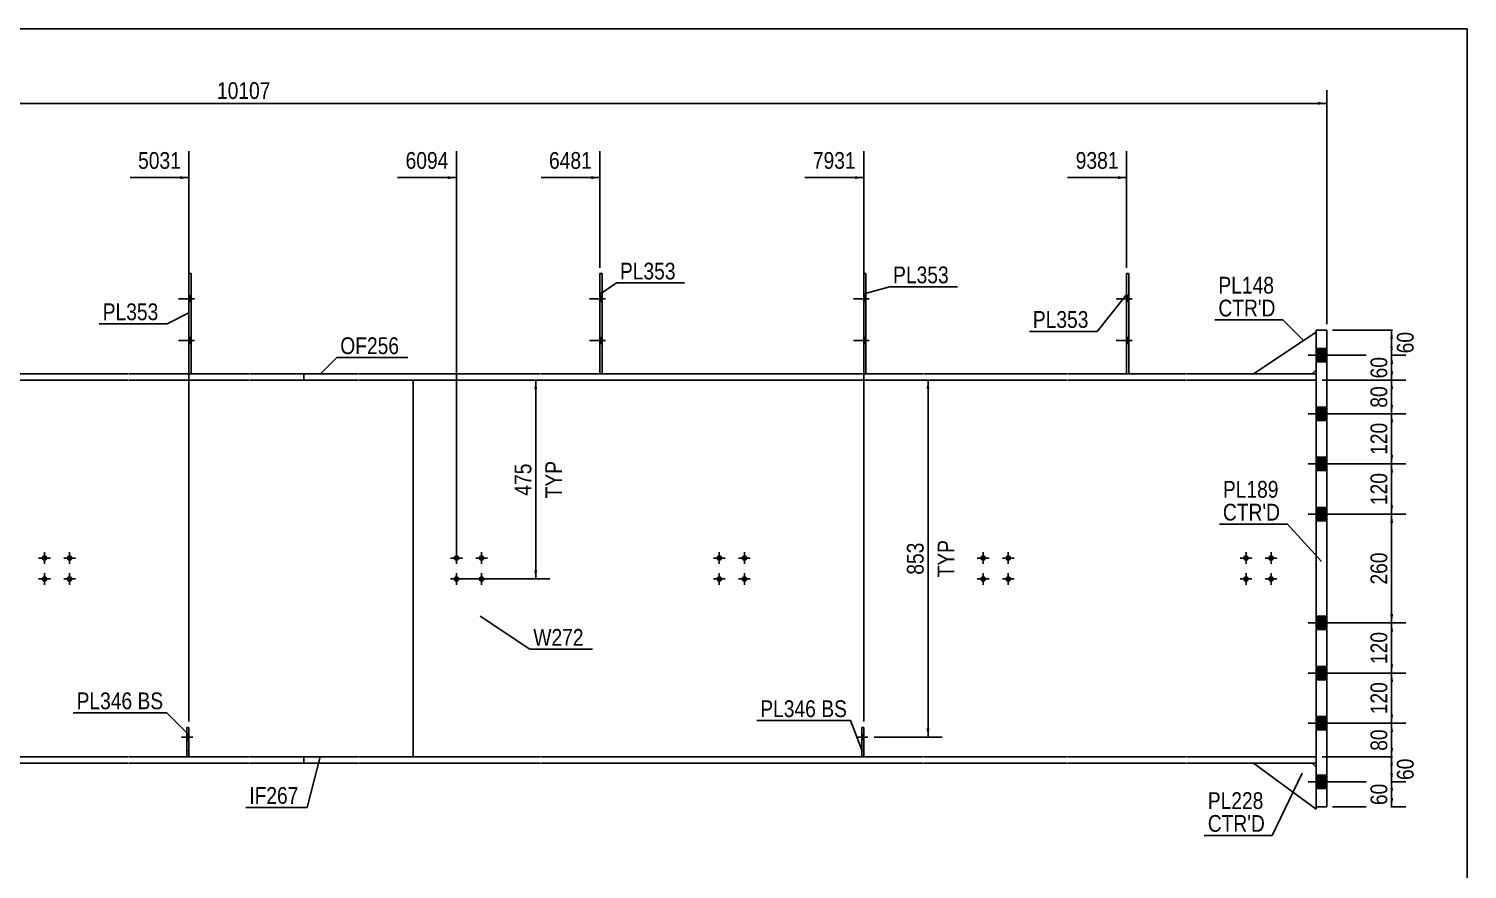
# Model space of a CAD drawing. Header units: millimetres. Extents: x -234 to 178, y -170 to 117.
# Drawn here: x -67.2 to 178.4, y -26.3 to 117.2 of the extents above; entities that cross this region are included whole.
import ezdxf

# ---------------------------------------------------------------- set-up
doc = ezdxf.new("R2010")
doc.units = ezdxf.units.MM
doc.linetypes.add('DXK_LINE_DOT1', pattern=[1.8814, 0.9407, -0.9407])
doc.linetypes.add('DXK_LINE_DOT2', pattern=[3.9198, 1.9599, -1.9599])
doc.styles.add('Arial Narrow', font='ARIALN.TTF', dxfattribs={"height": 0.2})

# ---------------------------------------------------------------- blocks, each defined once
blk = doc.blocks.new('Unknown-623355742-1210')
at = {"color": 5, "linetype": 'Continuous'}
for p, q in [((178.44, 117.15), (-231.56, 117.15)), ((178.44, -169.85), (178.44, 117.15))]:
    blk.add_line(p, q, dxfattribs=at)
blk = doc.blocks.new('Part-623355742-1618 - 1533')
at = {"color": 2, "linetype": 'Continuous'}
for p, q in [((75.05, -7.14), (75.05, -2.14)), ((75.05, -2.14), (75.41, -2.14)), ((75.41, -2.14), (75.41, -7.14))]:
    blk.add_line(p, q, dxfattribs=at)
at = {"color": 7, "linetype": 'DXK_LINE_DOT1'}
for p, q in [((75.05, -6.07), (75.41, -6.07)), ((75.41, -7.14), (75.05, -7.14))]:
    blk.add_line(p, q, dxfattribs=at)
blk = doc.blocks.new('Bolt-623355742-1658 - 1533')
at = {"linetype": 'Continuous'}
for points in [[(5.37, 26.79, -1), (6.37, 26.79, -1)], [(9.65, 26.79, -1), (10.65, 26.79, -1)], [(5.37, 23.21, -1), (6.37, 23.21, -1)], [(9.65, 23.21, -1), (10.65, 23.21, -1)]]:
    blk.add_hatch(color=3, dxfattribs=at).paths.add_polyline_path(points)
at = {"color": 3, "linetype": 'Continuous'}
for p, q in [((5.87, 25.79), (5.87, 27.79)), ((10.15, 25.79), (10.15, 27.79)), ((6.87, 26.79), (4.87, 26.79)), ((11.15, 26.79), (9.15, 26.79)), ((6.87, 23.21), (4.87, 23.21)), ((5.87, 22.21), (5.87, 24.21)), ((11.15, 23.21), (9.15, 23.21)), ((10.15, 22.21), (10.15, 24.21))]:
    blk.add_line(p, q, dxfattribs=at)
blk = doc.blocks.new('Part-623355742-1947 - 1533')
at = {"color": 2, "linetype": 'Continuous'}
for p, q in [((-20.21, 58.21), (-20.21, 57.14)), ((-10.92, 58.21), (-20.21, 58.21)), ((-20.21, 57.14), (-10.92, 57.14)), ((20.22, 58.21), (-10.82, 58.21)), ((-10.82, 57.14), (20.22, 57.14)), ((40.57, 58.21), (20.32, 58.21)), ((20.32, 57.14), (40.57, 57.14)), ((65.1, 58.21), (40.67, 58.21)), ((40.67, 57.14), (65.1, 57.14)), ((85.63, 58.21), (65.2, 58.21)), ((65.2, 57.14), (85.63, 57.14)), ((110.15, 58.21), (85.73, 58.21)), ((85.73, 57.14), (110.15, 57.14)), ((130.5, 58.21), (110.25, 58.21)), ((110.25, 57.14), (130.5, 57.14)), ((152.66, 58.21), (130.6, 58.21)), ((130.6, 57.14), (152.66, 57.14)), ((152.66, 57.14), (152.66, 58.21))]:
    blk.add_line(p, q, dxfattribs=at)
blk = doc.blocks.new('Bolt-623355742-1565 - 1533')
at = {"linetype": 'Continuous'}
for points in [[(30.72, 70.57), (30.72, 71.57), (30.36, 71.57), (30.36, 70.57)], [(30.72, 70.57), (30.72, 71.57), (30.36, 71.57), (30.36, 70.57)], [(30.72, 63.43), (30.72, 64.43), (30.36, 64.43), (30.36, 63.43)], [(30.72, 63.43), (30.72, 64.43), (30.36, 64.43), (30.36, 63.43)]]:
    blk.add_hatch(color=3, dxfattribs=at).paths.add_polyline_path(points)
at = {"color": 3, "linetype": 'Continuous'}
for p, q in [((30.72, 71.57), (30.36, 71.57)), ((30.72, 71.57), (30.36, 71.57)), ((31.29, 71.07), (28.57, 71.07)), ((31.29, 71.07), (28.57, 71.07)), ((30.72, 70.57), (30.36, 70.57)), ((30.72, 70.57), (30.36, 70.57)), ((31.29, 63.93), (28.57, 63.93)), ((31.29, 63.93), (28.57, 63.93)), ((30.72, 64.43), (30.36, 64.43)), ((30.72, 64.43), (30.36, 64.43)), ((30.72, 63.43), (30.36, 63.43)), ((30.72, 63.43), (30.36, 63.43))]:
    blk.add_line(p, q, dxfattribs=at)
blk = doc.blocks.new('Bolt-623355742-1566 - 1533')
at = {"linetype": 'Continuous'}
for points in [[(120.64, 70.57), (120.64, 71.57), (120.29, 71.57), (120.29, 70.57)], [(120.64, 70.57), (120.64, 71.57), (120.29, 71.57), (120.29, 70.57)], [(120.64, 63.43), (120.64, 64.43), (120.29, 64.43), (120.29, 63.43)], [(120.64, 63.43), (120.64, 64.43), (120.29, 64.43), (120.29, 63.43)]]:
    blk.add_hatch(color=3, dxfattribs=at).paths.add_polyline_path(points)
at = {"color": 3, "linetype": 'Continuous'}
for p, q in [((120.64, 71.57), (120.29, 71.57)), ((120.64, 71.57), (120.29, 71.57)), ((121.21, 71.07), (118.5, 71.07)), ((121.21, 71.07), (118.5, 71.07)), ((120.64, 70.57), (120.29, 70.57)), ((120.64, 70.57), (120.29, 70.57)), ((121.21, 63.93), (118.5, 63.93)), ((121.21, 63.93), (118.5, 63.93)), ((120.64, 64.43), (120.29, 64.43)), ((120.64, 64.43), (120.29, 64.43)), ((120.64, 63.43), (120.29, 63.43)), ((120.64, 63.43), (120.29, 63.43))]:
    blk.add_line(p, q, dxfattribs=at)
blk = doc.blocks.new('Bolt-623355742-1808 - 1533')
at = {"color": 3, "linetype": 'DXK_LINE_DOT2'}
for p, q in [((-39.13, -3.79), (-41.48, -3.79)), ((-39.81, -3.29), (-40.16, -3.29)), ((-39.81, -4.29), (-40.16, -4.29))]:
    blk.add_line(p, q, dxfattribs=at)
blk = doc.blocks.new('Bolt-623355742-1567 - 1533')
at = {"linetype": 'Continuous'}
blk.add_hatch(color=3, dxfattribs=at).paths.add_polyline_path([(75.41, -4.29), (75.41, -3.29), (75.05, -3.29), (75.05, -4.29)])
at = {"color": 3, "linetype": 'Continuous'}
for p, q in [((75.41, -3.29), (75.05, -3.29)), ((75.98, -3.79), (75.05, -3.79)), ((75.41, -4.29), (75.05, -4.29))]:
    blk.add_line(p, q, dxfattribs=at)
blk = doc.blocks.new('Bolt-623355742-1568 - 1533')
at = {"color": 3, "linetype": 'DXK_LINE_DOT2'}
for p, q in [((76.09, -3.79), (73.73, -3.79)), ((75.41, -3.29), (75.05, -3.29)), ((75.41, -4.29), (75.05, -4.29))]:
    blk.add_line(p, q, dxfattribs=at)
blk = doc.blocks.new('Bolt-623355742-1569 - 1533')
at = {"linetype": 'Continuous'}
for points in [[(75.77, 70.57), (75.77, 71.57), (75.41, 71.57), (75.41, 70.57)], [(75.77, 70.57), (75.77, 71.57), (75.41, 71.57), (75.41, 70.57)], [(75.77, 63.43), (75.77, 64.43), (75.41, 64.43), (75.41, 63.43)], [(75.77, 63.43), (75.77, 64.43), (75.41, 64.43), (75.41, 63.43)]]:
    blk.add_hatch(color=3, dxfattribs=at).paths.add_polyline_path(points)
at = {"color": 3, "linetype": 'Continuous'}
for p, q in [((75.77, 71.57), (75.41, 71.57)), ((75.77, 71.57), (75.41, 71.57)), ((76.34, 71.07), (73.63, 71.07)), ((76.34, 71.07), (73.63, 71.07)), ((75.77, 70.57), (75.41, 70.57)), ((75.77, 70.57), (75.41, 70.57)), ((76.34, 63.93), (73.63, 63.93)), ((76.34, 63.93), (73.63, 63.93)), ((75.77, 64.43), (75.41, 64.43)), ((75.77, 64.43), (75.41, 64.43)), ((75.77, 63.43), (75.41, 63.43)), ((75.77, 63.43), (75.41, 63.43))]:
    blk.add_line(p, q, dxfattribs=at)
blk = doc.blocks.new('Part-623355742-1779 - 1533')
at = {"color": 2, "linetype": 'Continuous'}
for p, q in [((152.66, 65.71), (154.45, 65.71)), ((152.66, -15.71), (152.66, 65.71)), ((154.45, 65.71), (154.45, -15.71)), ((154.45, -15.71), (152.66, -15.71))]:
    blk.add_line(p, q, dxfattribs=at)
blk = doc.blocks.new('Part-623355742-1591 - 1533')
at = {"color": 2, "linetype": 'Continuous'}
for p, q in [((30.72, 75.36), (30.36, 75.36)), ((30.36, 75.36), (30.36, 58.21)), ((30.72, 58.21), (30.72, 75.36))]:
    blk.add_line(p, q, dxfattribs=at)
at = {"color": 7, "linetype": 'DXK_LINE_DOT1'}
blk.add_line((30.36, 58.21), (30.72, 58.21), dxfattribs=at)
blk = doc.blocks.new('Part-623355742-1596 - 1533')
at = {"color": 2, "linetype": 'Continuous'}
for p, q in [((120.64, 75.36), (120.29, 75.36)), ((120.29, 75.36), (120.29, 58.21)), ((120.64, 58.21), (120.64, 75.36))]:
    blk.add_line(p, q, dxfattribs=at)
at = {"color": 7, "linetype": 'DXK_LINE_DOT1'}
blk.add_line((120.29, 58.21), (120.64, 58.21), dxfattribs=at)
blk = doc.blocks.new('Part-623355742-1640 - 1533')
at = {"color": 7, "linetype": 'DXK_LINE_DOT1'}
for p, q in [((75.05, -7.14), (75.05, -2.14)), ((75.05, -2.14), (75.41, -2.14)), ((75.41, -7.14), (75.41, -2.14))]:
    blk.add_line(p, q, dxfattribs=at)
blk = doc.blocks.new('Part-623355742-1645 - 1533')
at = {"color": 2, "linetype": 'Continuous'}
for p, q in [((75.77, 75.36), (75.41, 75.36)), ((75.41, 75.36), (75.41, 58.21)), ((75.77, 58.21), (75.77, 75.36))]:
    blk.add_line(p, q, dxfattribs=at)
at = {"color": 7, "linetype": 'DXK_LINE_DOT1'}
blk.add_line((75.41, 58.21), (75.77, 58.21), dxfattribs=at)
blk = doc.blocks.new('Part-623355742-1670 - 1533')
at = {"color": 7, "linetype": 'DXK_LINE_DOT1'}
for p, q in [((-40.16, -7.14), (-40.16, -2.14)), ((-40.16, -2.14), (-39.81, -2.14)), ((-39.81, -7.14), (-39.81, -2.14)), ((-40.16, -6.07), (-39.81, -6.07)), ((-39.81, -7.14), (-40.16, -7.14))]:
    blk.add_line(p, q, dxfattribs=at)
blk = doc.blocks.new('Part-623355742-1675 - 1533')
at = {"color": 2, "linetype": 'Continuous'}
for p, q in [((-40.16, -7.14), (-40.16, -2.14)), ((-40.16, -2.14), (-39.81, -2.14)), ((-39.81, -2.14), (-39.81, -7.14))]:
    blk.add_line(p, q, dxfattribs=at)
blk = doc.blocks.new('Part-623355742-1728 - 1533')
at = {"color": 2, "linetype": 'Continuous'}
for p, q in [((152.66, -16.07), (141.95, -8.21)), ((151.95, -8.21), (152.66, -8.93)), ((152.66, -16.07), (152.66, -15.71))]:
    blk.add_line(p, q, dxfattribs=at)
at = {"color": 7, "linetype": 'DXK_LINE_DOT1'}
for p, q in [((141.95, -8.21), (151.95, -8.21)), ((152.66, -8.93), (152.66, -15.71))]:
    blk.add_line(p, q, dxfattribs=at)
blk = doc.blocks.new('Part-623355742-1750 - 1533')
at = {"color": 2, "linetype": 'Continuous'}
blk.add_line((-1.53, 57.14), (-1.53, -7.14), dxfattribs=at)
at = {"color": 7, "linetype": 'DXK_LINE_DOT1'}
for p, q in [((-1.53, 57.14), (20.22, 57.14)), ((20.32, 57.14), (40.57, 57.14)), ((40.67, 57.14), (65.1, 57.14)), ((65.2, 57.14), (85.63, 57.14)), ((85.73, 57.14), (110.15, 57.14)), ((110.25, 57.14), (130.5, 57.14)), ((130.6, 57.14), (152.66, 57.14)), ((152.66, 57.14), (152.66, -7.14)), ((-1.53, -7.14), (20.22, -7.14)), ((20.32, -7.14), (40.57, -7.14)), ((40.67, -7.14), (65.1, -7.14)), ((65.2, -7.14), (75.05, -7.14)), ((75.41, -7.14), (85.63, -7.14)), ((85.73, -7.14), (110.15, -7.14)), ((110.25, -7.14), (130.5, -7.14)), ((130.6, -7.14), (152.66, -7.14))]:
    blk.add_line(p, q, dxfattribs=at)
blk = doc.blocks.new('Part-623355742-1806 - 1533')
at = {"color": 2, "linetype": 'Continuous'}
for p, q in [((-20.21, -8.21), (-20.21, -7.14)), ((-20.21, -7.14), (-10.92, -7.14)), ((-10.82, -7.14), (20.22, -7.14)), ((20.32, -7.14), (40.57, -7.14)), ((40.67, -7.14), (65.1, -7.14)), ((65.2, -7.14), (85.63, -7.14)), ((85.73, -7.14), (110.15, -7.14)), ((110.25, -7.14), (130.5, -7.14)), ((130.6, -7.14), (152.66, -7.14)), ((152.66, -8.21), (152.66, -7.14)), ((-20.21, -8.21), (-10.92, -8.21)), ((-10.82, -8.21), (20.22, -8.21)), ((20.32, -8.21), (40.57, -8.21)), ((40.67, -8.21), (65.1, -8.21)), ((65.2, -8.21), (85.63, -8.21)), ((85.73, -8.21), (110.15, -8.21)), ((110.25, -8.21), (130.5, -8.21)), ((130.6, -8.21), (152.66, -8.21))]:
    blk.add_line(p, q, dxfattribs=at)
blk = doc.blocks.new('Bolt-623355742-1809 - 1533')
at = {"linetype": 'Continuous'}
blk.add_hatch(color=3, dxfattribs=at).paths.add_polyline_path([(-39.81, -4.29), (-39.81, -3.29), (-40.16, -3.29), (-40.16, -4.29)])
at = {"color": 3, "linetype": 'Continuous'}
for p, q in [((-39.81, -3.29), (-40.16, -3.29)), ((-39.23, -3.79), (-40.16, -3.79)), ((-39.81, -4.29), (-40.16, -4.29))]:
    blk.add_line(p, q, dxfattribs=at)
blk = doc.blocks.new('Bolt-623355742-1810 - 1533')
at = {"linetype": 'Continuous'}
for points in [[(-64.97, 26.79, -1), (-63.97, 26.79, -1)], [(-60.69, 26.79, -1), (-59.69, 26.79, -1)], [(-64.97, 23.21, -1), (-63.97, 23.21, -1)], [(-60.69, 23.21, -1), (-59.69, 23.21, -1)]]:
    blk.add_hatch(color=3, dxfattribs=at).paths.add_polyline_path(points)
at = {"color": 3, "linetype": 'Continuous'}
for p, q in [((-64.47, 25.79), (-64.47, 27.79)), ((-60.19, 25.79), (-60.19, 27.79)), ((-63.47, 26.79), (-65.47, 26.79)), ((-59.19, 26.79), (-61.19, 26.79)), ((-63.47, 23.21), (-65.47, 23.21)), ((-64.47, 22.21), (-64.47, 24.21)), ((-59.19, 23.21), (-61.19, 23.21)), ((-60.19, 22.21), (-60.19, 24.21))]:
    blk.add_line(p, q, dxfattribs=at)
blk = doc.blocks.new('Bolt-623355742-1811 - 1533')
at = {"linetype": 'Continuous'}
for points in [[(-39.45, 70.57), (-39.45, 71.57), (-39.81, 71.57), (-39.81, 70.57)], [(-39.45, 70.57), (-39.45, 71.57), (-39.81, 71.57), (-39.81, 70.57)], [(-39.45, 63.43), (-39.45, 64.43), (-39.81, 64.43), (-39.81, 63.43)], [(-39.45, 63.43), (-39.45, 64.43), (-39.81, 64.43), (-39.81, 63.43)]]:
    blk.add_hatch(color=3, dxfattribs=at).paths.add_polyline_path(points)
at = {"color": 3, "linetype": 'Continuous'}
for p, q in [((-39.45, 71.57), (-39.81, 71.57)), ((-39.45, 71.57), (-39.81, 71.57)), ((-38.88, 71.07), (-41.59, 71.07)), ((-38.88, 71.07), (-41.59, 71.07)), ((-39.45, 70.57), (-39.81, 70.57)), ((-39.45, 70.57), (-39.81, 70.57)), ((-38.88, 63.93), (-41.59, 63.93)), ((-38.88, 63.93), (-41.59, 63.93)), ((-39.45, 64.43), (-39.81, 64.43)), ((-39.45, 64.43), (-39.81, 64.43)), ((-39.45, 63.43), (-39.81, 63.43)), ((-39.45, 63.43), (-39.81, 63.43))]:
    blk.add_line(p, q, dxfattribs=at)
blk = doc.blocks.new('Part-623355742-1816 - 1533')
at = {"color": 2, "linetype": 'Continuous'}
for p, q in [((-39.45, 75.36), (-39.81, 75.36)), ((-39.81, 75.36), (-39.81, 58.21)), ((-39.45, 58.21), (-39.45, 75.36))]:
    blk.add_line(p, q, dxfattribs=at)
at = {"color": 7, "linetype": 'DXK_LINE_DOT1'}
blk.add_line((-39.81, 58.21), (-39.45, 58.21), dxfattribs=at)
blk = doc.blocks.new('Bolt-623355742-1823 - 1533')
at = {"linetype": 'Continuous'}
for points in [[(152.66, 62.57), (152.66, 60.29), (154.45, 60.29), (154.45, 62.57)], [(152.66, 62.57), (152.66, 60.29), (154.45, 60.29), (154.45, 62.57)], [(152.66, 52.57), (152.66, 50.29), (154.45, 50.29), (154.45, 52.57)], [(152.66, 52.57), (152.66, 50.29), (154.45, 50.29), (154.45, 52.57)], [(152.66, 44), (152.66, 41.71), (154.45, 41.71), (154.45, 44)], [(152.66, 44), (152.66, 41.71), (154.45, 41.71), (154.45, 44)], [(152.66, 35.43), (152.66, 33.14), (154.45, 33.14), (154.45, 35.43)], [(152.66, 35.43), (152.66, 33.14), (154.45, 33.14), (154.45, 35.43)], [(152.66, 16.86), (152.66, 14.57), (154.45, 14.57), (154.45, 16.86)], [(152.66, 16.86), (152.66, 14.57), (154.45, 14.57), (154.45, 16.86)], [(152.66, 8.29), (152.66, 6), (154.45, 6), (154.45, 8.29)], [(152.66, 8.29), (152.66, 6), (154.45, 6), (154.45, 8.29)], [(152.66, -0.29), (152.66, -2.57), (154.45, -2.57), (154.45, -0.29)], [(152.66, -0.29), (152.66, -2.57), (154.45, -2.57), (154.45, -0.29)], [(152.66, -10.29), (152.66, -12.57), (154.45, -12.57), (154.45, -10.29)], [(152.66, -10.29), (152.66, -12.57), (154.45, -12.57), (154.45, -10.29)]]:
    blk.add_hatch(color=3, dxfattribs=at).paths.add_polyline_path(points)
at = {"color": 3, "linetype": 'Continuous'}
for p, q in [((151.31, 61.43), (159.09, 61.43)), ((151.31, 61.43), (159.09, 61.43)), ((152.66, 62.57), (154.45, 62.57)), ((152.66, 62.57), (154.45, 62.57)), ((152.66, 60.29), (154.45, 60.29)), ((152.66, 60.29), (154.45, 60.29)), ((152.66, 52.57), (154.45, 52.57)), ((152.66, 52.57), (154.45, 52.57)), ((151.31, 51.43), (159.09, 51.43)), ((151.31, 51.43), (159.09, 51.43)), ((152.66, 50.29), (154.45, 50.29)), ((152.66, 50.29), (154.45, 50.29)), ((151.31, 42.86), (159.09, 42.86)), ((151.31, 42.86), (159.09, 42.86)), ((152.66, 44), (154.45, 44)), ((152.66, 44), (154.45, 44)), ((152.66, 41.71), (154.45, 41.71)), ((152.66, 41.71), (154.45, 41.71)), ((152.66, 35.43), (154.45, 35.43)), ((152.66, 35.43), (154.45, 35.43)), ((151.31, 34.29), (159.09, 34.29)), ((151.31, 34.29), (159.09, 34.29)), ((152.66, 33.14), (154.45, 33.14)), ((152.66, 33.14), (154.45, 33.14)), ((151.31, 15.71), (159.09, 15.71)), ((151.31, 15.71), (159.09, 15.71)), ((152.66, 16.86), (154.45, 16.86)), ((152.66, 16.86), (154.45, 16.86)), ((152.66, 14.57), (154.45, 14.57)), ((152.66, 14.57), (154.45, 14.57)), ((152.66, 8.29), (154.45, 8.29)), ((152.66, 8.29), (154.45, 8.29)), ((151.31, 7.14), (159.09, 7.14)), ((151.31, 7.14), (159.09, 7.14)), ((152.66, 6), (154.45, 6)), ((152.66, 6), (154.45, 6)), ((151.31, -1.43), (159.09, -1.43)), ((151.31, -1.43), (159.09, -1.43)), ((152.66, -0.29), (154.45, -0.29)), ((152.66, -0.29), (154.45, -0.29)), ((152.66, -2.57), (154.45, -2.57)), ((152.66, -2.57), (154.45, -2.57)), ((151.31, -11.43), (159.09, -11.43)), ((151.31, -11.43), (159.09, -11.43)), ((152.66, -10.29), (154.45, -10.29)), ((152.66, -10.29), (154.45, -10.29)), ((152.66, -12.57), (154.45, -12.57)), ((152.66, -12.57), (154.45, -12.57))]:
    blk.add_line(p, q, dxfattribs=at)
blk = doc.blocks.new('Part-623355742-1828 - 1533')
at = {"color": 7, "linetype": 'DXK_LINE_DOT1'}
for p, q in [((-213.93, 57.14), (-213.93, -7.14)), ((-213.93, 57.14), (-178.6, 57.14)), ((-178.5, 57.14), (-158.25, 57.14)), ((-158.15, 57.14), (-119.52, 57.14)), ((-119.42, 57.14), (-94.99, 57.14)), ((-94.89, 57.14), (-74.64, 57.14)), ((-74.54, 57.14), (-50.12, 57.14)), ((-50.02, 57.14), (-29.59, 57.14)), ((-29.49, 57.14), (-10.92, 57.14)), ((-10.82, 57.14), (-1.53, 57.14)), ((-213.93, -7.14), (-178.6, -7.14)), ((-178.5, -7.14), (-158.25, -7.14)), ((-158.15, -7.14), (-130.09, -7.14)), ((-129.73, -7.14), (-119.52, -7.14)), ((-119.42, -7.14), (-94.99, -7.14)), ((-94.89, -7.14), (-74.64, -7.14)), ((-74.54, -7.14), (-50.12, -7.14)), ((-50.02, -7.14), (-40.16, -7.14)), ((-39.81, -7.14), (-29.59, -7.14)), ((-29.49, -7.14), (-10.92, -7.14)), ((-10.82, -7.14), (-1.53, -7.14))]:
    blk.add_line(p, q, dxfattribs=at)
at = {"color": 2, "linetype": 'Continuous'}
blk.add_line((-1.53, 57.14), (-1.53, -7.14), dxfattribs=at)
blk = doc.blocks.new('Part-623355742-1920 - 1533')
at = {"color": 2, "linetype": 'Continuous'}
for p, q in [((152.66, 65.36), (141.95, 58.21)), ((151.95, 58.21), (152.66, 58.93))]:
    blk.add_line(p, q, dxfattribs=at)
at = {"color": 7, "linetype": 'DXK_LINE_DOT1'}
for p, q in [((152.66, 58.93), (152.66, 65.36)), ((141.95, 58.21), (151.95, 58.21))]:
    blk.add_line(p, q, dxfattribs=at)
blk = doc.blocks.new('Part-623355742-1925 - 1533')
at = {"color": 2, "linetype": 'Continuous'}
for p, q in [((-213.93, -8.21), (-213.93, -7.14)), ((-213.93, -7.14), (-178.6, -7.14)), ((-178.5, -7.14), (-158.25, -7.14)), ((-158.15, -7.14), (-119.52, -7.14)), ((-119.42, -7.14), (-94.99, -7.14)), ((-94.89, -7.14), (-74.64, -7.14)), ((-74.54, -7.14), (-50.12, -7.14)), ((-50.02, -7.14), (-29.59, -7.14)), ((-29.49, -7.14), (-20.21, -7.14)), ((-20.21, -8.21), (-20.21, -7.14)), ((-213.93, -8.21), (-178.6, -8.21)), ((-178.5, -8.21), (-158.25, -8.21)), ((-158.15, -8.21), (-119.52, -8.21)), ((-119.42, -8.21), (-94.99, -8.21)), ((-94.89, -8.21), (-74.64, -8.21)), ((-74.54, -8.21), (-50.12, -8.21)), ((-50.02, -8.21), (-29.59, -8.21)), ((-29.49, -8.21), (-20.21, -8.21))]:
    blk.add_line(p, q, dxfattribs=at)
blk = doc.blocks.new('Part-623355742-1969 - 1533')
at = {"color": 2, "linetype": 'Continuous'}
for p, q in [((-213.93, 58.21), (-213.93, 57.14)), ((-178.6, 58.21), (-213.93, 58.21)), ((-178.6, 57.14), (-213.93, 57.14)), ((-158.25, 58.21), (-178.5, 58.21)), ((-158.25, 57.14), (-178.5, 57.14)), ((-119.52, 58.21), (-158.15, 58.21)), ((-119.52, 57.14), (-158.15, 57.14)), ((-94.99, 58.21), (-119.42, 58.21)), ((-94.99, 57.14), (-119.42, 57.14)), ((-74.64, 58.21), (-94.89, 58.21)), ((-74.64, 57.14), (-94.89, 57.14)), ((-50.12, 58.21), (-74.54, 58.21)), ((-50.12, 57.14), (-74.54, 57.14)), ((-29.59, 58.21), (-50.02, 58.21)), ((-29.59, 57.14), (-50.02, 57.14)), ((-20.21, 58.21), (-29.49, 58.21)), ((-20.21, 57.14), (-29.49, 57.14)), ((-20.21, 57.14), (-20.21, 58.21))]:
    blk.add_line(p, q, dxfattribs=at)
blk = doc.blocks.new('Bolt-623355742-1975 - 1533')
at = {"linetype": 'Continuous'}
for points in [[(50.24, 26.79, -1), (51.24, 26.79, -1)], [(54.53, 26.79, -1), (55.53, 26.79, -1)], [(50.24, 23.21, -1), (51.24, 23.21, -1)], [(54.53, 23.21, -1), (55.53, 23.21, -1)]]:
    blk.add_hatch(color=3, dxfattribs=at).paths.add_polyline_path(points)
at = {"color": 3, "linetype": 'Continuous'}
for p, q in [((50.74, 25.79), (50.74, 27.79)), ((55.03, 25.79), (55.03, 27.79)), ((51.74, 26.79), (49.74, 26.79)), ((56.03, 26.79), (54.03, 26.79)), ((51.74, 23.21), (49.74, 23.21)), ((50.74, 22.21), (50.74, 24.21)), ((56.03, 23.21), (54.03, 23.21)), ((55.03, 22.21), (55.03, 24.21))]:
    blk.add_line(p, q, dxfattribs=at)
blk = doc.blocks.new('Bolt-623355742-1976 - 1533')
at = {"linetype": 'Continuous'}
for points in [[(95.29, 26.79, -1), (96.29, 26.79, -1)], [(99.58, 26.79, -1), (100.58, 26.79, -1)], [(95.29, 23.21, -1), (96.29, 23.21, -1)], [(99.58, 23.21, -1), (100.58, 23.21, -1)]]:
    blk.add_hatch(color=3, dxfattribs=at).paths.add_polyline_path(points)
at = {"color": 3, "linetype": 'Continuous'}
for p, q in [((95.79, 25.79), (95.79, 27.79)), ((100.08, 25.79), (100.08, 27.79)), ((96.79, 26.79), (94.79, 26.79)), ((101.08, 26.79), (99.08, 26.79)), ((96.79, 23.21), (94.79, 23.21)), ((95.79, 22.21), (95.79, 24.21)), ((101.08, 23.21), (99.08, 23.21)), ((100.08, 22.21), (100.08, 24.21))]:
    blk.add_line(p, q, dxfattribs=at)
blk = doc.blocks.new('Bolt-623355742-4943 - 1533')
at = {"linetype": 'Continuous'}
for points in [[(140.17, 26.79, -1), (141.17, 26.79, -1)], [(144.45, 26.79, -1), (145.45, 26.79, -1)], [(140.17, 23.21, -1), (141.17, 23.21, -1)], [(144.45, 23.21, -1), (145.45, 23.21, -1)]]:
    blk.add_hatch(color=3, dxfattribs=at).paths.add_polyline_path(points)
at = {"color": 3, "linetype": 'Continuous'}
for p, q in [((140.67, 25.79), (140.67, 27.79)), ((144.95, 25.79), (144.95, 27.79)), ((141.67, 26.79), (139.67, 26.79)), ((145.95, 26.79), (143.95, 26.79)), ((141.67, 23.21), (139.67, 23.21)), ((140.67, 22.21), (140.67, 24.21)), ((145.95, 23.21), (143.95, 23.21)), ((144.95, 22.21), (144.95, 24.21))]:
    blk.add_line(p, q, dxfattribs=at)
blk = doc.blocks.new('StraightDimension-623355742-2234 - 1533')
at = {"linetype": 'Continuous'}
for points in [[(19.15, 55.64), (19.4, 57.14), (19.65, 55.64)], [(19.65, 24.71), (19.4, 23.21), (19.15, 24.71)]]:
    blk.add_hatch(color=7, dxfattribs=at).paths.add_polyline_path(points)
at = {"color": 7, "linetype": 'Continuous'}
for p, q in [((70.5, 57.14), (17.15, 57.14)), ((19.4, 23.21), (19.4, 57.14)), ((6.87, 23.21), (21.8, 23.21))]:
    blk.add_line(p, q, dxfattribs=at)
at = {"color": 0}
blk.add_wipeout([(19.25, 43.52), (15.05, 43.52), (15.05, 36.84), (19.25, 36.84)], dxfattribs=at)
at = {"color": 3, "style": 'Arial Narrow'}
blk.add_text('475', height=2.863, rotation=90.0002, dxfattribs=at).set_placement((18.65, 37.44))
at = {"color": 0, "linetype": 'Continuous'}
blk.add_wipeout([(24.5, 43.97), (20.3, 43.97), (20.3, 36.38), (24.5, 36.38)], dxfattribs=at)
at = {"color": 3, "linetype": 'Continuous', "style": 'Arial Narrow'}
blk.add_text('TYP', height=2.863, rotation=90.0002, dxfattribs=at).set_placement((23.9, 36.98))
blk = doc.blocks.new('StraightDimension-623355742-2245 - 1533')
at = {"linetype": 'Continuous'}
blk.add_hatch(color=7, dxfattribs=at).paths.add_polyline_path([(152.95, 104.67), (154.45, 104.42), (152.95, 104.17)])
at = {"color": 7, "linetype": 'Continuous'}
for p, q in [((154.45, 66.71), (154.45, 106.67)), ((-215.36, 104.42), (154.45, 104.42))]:
    blk.add_line(p, q, dxfattribs=at)
at = {"color": 0}
blk.add_wipeout([(-25.28, 104.57), (-25.28, 108.77), (-35.62, 108.77), (-35.62, 104.57)], dxfattribs=at)
at = {"color": 3, "style": 'Arial Narrow'}
blk.add_text('10107', height=2.863, dxfattribs=at).set_placement((-35.02, 105.17))
blk = doc.blocks.new('StraightDimension-623355742-3793 - 1533')
at = {"linetype": 'Continuous'}
for points in [[(86.13, 55.64), (86.38, 57.14), (86.63, 55.64)], [(86.63, -2.29), (86.38, -3.79), (86.13, -2.29)]]:
    blk.add_hatch(color=7, dxfattribs=at).paths.add_polyline_path(points)
at = {"color": 7, "linetype": 'Continuous'}
for p, q in [((77.14, 57.14), (88.78, 57.14)), ((86.38, -3.79), (86.38, 57.14)), ((77.18, -3.79), (88.78, -3.79))]:
    blk.add_line(p, q, dxfattribs=at)
at = {"color": 0}
blk.add_wipeout([(86.23, 30.02), (82.03, 30.02), (82.03, 23.34), (86.23, 23.34)], dxfattribs=at)
at = {"color": 3, "style": 'Arial Narrow'}
blk.add_text('853', height=2.863, rotation=90.0002, dxfattribs=at).set_placement((85.63, 23.94))
at = {"color": 0, "linetype": 'Continuous'}
blk.add_wipeout([(91.48, 30.47), (87.28, 30.47), (87.28, 22.88), (91.48, 22.88)], dxfattribs=at)
at = {"color": 3, "linetype": 'Continuous', "style": 'Arial Narrow'}
blk.add_text('TYP', height=2.863, rotation=90.0002, dxfattribs=at).set_placement((90.88, 23.48))
blk = doc.blocks.new('StraightDimension-623355742-4528 - 1533')
at = {"linetype": 'Continuous'}
for points in [[(165.29, 64.21), (165.54, 65.71), (165.79, 64.21)], [(165.79, 62.93), (165.54, 61.43), (165.29, 62.93)]]:
    blk.add_hatch(color=7, dxfattribs=at).paths.add_polyline_path(points)
at = {"color": 7, "linetype": 'Continuous'}
for p, q in [((155.45, 65.71), (167.79, 65.71)), ((165.54, 61.43), (165.54, 65.71)), ((153.66, 61.43), (167.79, 61.43))]:
    blk.add_line(p, q, dxfattribs=at)
at = {"color": 0}
blk.add_wipeout([(169.89, 66), (165.69, 66), (165.69, 61.14), (169.89, 61.14)], dxfattribs=at)
at = {"color": 3, "style": 'Arial Narrow'}
blk.add_text('60', height=2.863, rotation=90.0002, dxfattribs=at).set_placement((169.29, 61.74))
blk = doc.blocks.new('StraightDimension-623355742-4529 - 1533')
at = {"linetype": 'Continuous'}
for points in [[(165.29, 59.93), (165.54, 61.43), (165.79, 59.93)], [(165.79, 58.64), (165.54, 57.14), (165.29, 58.64)]]:
    blk.add_hatch(color=7, dxfattribs=at).paths.add_polyline_path(points)
at = {"color": 7, "linetype": 'Continuous'}
for p, q in [((153.66, 61.43), (167.94, 61.43)), ((165.54, 57.14), (165.54, 61.43)), ((153.66, 57.14), (167.94, 57.14))]:
    blk.add_line(p, q, dxfattribs=at)
at = {"color": 0}
blk.add_wipeout([(165.39, 61.71), (161.19, 61.71), (161.19, 56.86), (165.39, 56.86)], dxfattribs=at)
at = {"color": 3, "style": 'Arial Narrow'}
blk.add_text('60', height=2.863, rotation=90.0002, dxfattribs=at).set_placement((164.79, 57.46))
blk = doc.blocks.new('StraightDimension-623355742-4530 - 1533')
at = {"linetype": 'Continuous'}
for points in [[(165.29, 55.64), (165.54, 57.14), (165.79, 55.64)], [(165.79, 52.93), (165.54, 51.43), (165.29, 52.93)]]:
    blk.add_hatch(color=7, dxfattribs=at).paths.add_polyline_path(points)
at = {"color": 7, "linetype": 'Continuous'}
for p, q in [((153.66, 57.14), (167.94, 57.14)), ((165.54, 51.43), (165.54, 57.14)), ((153.66, 51.43), (167.94, 51.43))]:
    blk.add_line(p, q, dxfattribs=at)
at = {"color": 0}
blk.add_wipeout([(165.39, 56.71), (161.19, 56.71), (161.19, 51.86), (165.39, 51.86)], dxfattribs=at)
at = {"color": 3, "style": 'Arial Narrow'}
blk.add_text('80', height=2.863, rotation=90.0002, dxfattribs=at).set_placement((164.79, 52.46))
blk = doc.blocks.new('StraightDimension-623355742-4531 - 1533')
at = {"linetype": 'Continuous'}
for points in [[(165.29, 49.93), (165.54, 51.43), (165.79, 49.93)], [(165.79, 44.36), (165.54, 42.86), (165.29, 44.36)]]:
    blk.add_hatch(color=7, dxfattribs=at).paths.add_polyline_path(points)
at = {"color": 7, "linetype": 'Continuous'}
for p, q in [((153.66, 51.43), (167.94, 51.43)), ((165.54, 42.86), (165.54, 51.43)), ((153.66, 42.86), (167.94, 42.86))]:
    blk.add_line(p, q, dxfattribs=at)
at = {"color": 0}
blk.add_wipeout([(165.39, 50.48), (161.19, 50.48), (161.19, 43.8), (165.39, 43.8)], dxfattribs=at)
at = {"color": 3, "style": 'Arial Narrow'}
blk.add_text('120', height=2.863, rotation=90.0002, dxfattribs=at).set_placement((164.79, 44.4))
blk = doc.blocks.new('StraightDimension-623355742-4532 - 1533')
at = {"linetype": 'Continuous'}
for points in [[(165.29, 41.36), (165.54, 42.86), (165.79, 41.36)], [(165.79, 35.79), (165.54, 34.29), (165.29, 35.79)]]:
    blk.add_hatch(color=7, dxfattribs=at).paths.add_polyline_path(points)
at = {"color": 7, "linetype": 'Continuous'}
for p, q in [((153.66, 42.86), (167.94, 42.86)), ((165.54, 34.29), (165.54, 42.86)), ((153.66, 34.29), (167.94, 34.29))]:
    blk.add_line(p, q, dxfattribs=at)
at = {"color": 0}
blk.add_wipeout([(165.39, 41.91), (161.19, 41.91), (161.19, 35.23), (165.39, 35.23)], dxfattribs=at)
at = {"color": 3, "style": 'Arial Narrow'}
blk.add_text('120', height=2.863, rotation=90.0002, dxfattribs=at).set_placement((164.79, 35.83))
blk = doc.blocks.new('StraightDimension-623355742-4533 - 1533')
at = {"linetype": 'Continuous'}
for points in [[(165.29, 32.79), (165.54, 34.29), (165.79, 32.79)], [(165.79, 17.21), (165.54, 15.71), (165.29, 17.21)]]:
    blk.add_hatch(color=7, dxfattribs=at).paths.add_polyline_path(points)
at = {"color": 7, "linetype": 'Continuous'}
for p, q in [((153.66, 34.29), (167.94, 34.29)), ((165.54, 15.71), (165.54, 34.29)), ((153.66, 15.71), (167.94, 15.71))]:
    blk.add_line(p, q, dxfattribs=at)
at = {"color": 0}
blk.add_wipeout([(165.39, 28.34), (161.19, 28.34), (161.19, 21.66), (165.39, 21.66)], dxfattribs=at)
at = {"color": 3, "style": 'Arial Narrow'}
blk.add_text('260', height=2.863, rotation=90.0002, dxfattribs=at).set_placement((164.79, 22.26))
blk = doc.blocks.new('StraightDimension-623355742-4534 - 1533')
at = {"linetype": 'Continuous'}
for points in [[(165.29, 14.21), (165.54, 15.71), (165.79, 14.21)], [(165.79, 8.64), (165.54, 7.14), (165.29, 8.64)]]:
    blk.add_hatch(color=7, dxfattribs=at).paths.add_polyline_path(points)
at = {"color": 7, "linetype": 'Continuous'}
for p, q in [((153.66, 15.71), (167.94, 15.71)), ((165.54, 7.14), (165.54, 15.71)), ((153.66, 7.14), (167.94, 7.14))]:
    blk.add_line(p, q, dxfattribs=at)
at = {"color": 0}
blk.add_wipeout([(165.39, 14.77), (161.19, 14.77), (161.19, 8.09), (165.39, 8.09)], dxfattribs=at)
at = {"color": 3, "style": 'Arial Narrow'}
blk.add_text('120', height=2.863, rotation=90.0002, dxfattribs=at).set_placement((164.79, 8.69))
blk = doc.blocks.new('StraightDimension-623355742-4535 - 1533')
at = {"linetype": 'Continuous'}
for points in [[(165.29, 5.64), (165.54, 7.14), (165.79, 5.64)], [(165.79, 0.07), (165.54, -1.43), (165.29, 0.07)]]:
    blk.add_hatch(color=7, dxfattribs=at).paths.add_polyline_path(points)
at = {"color": 7, "linetype": 'Continuous'}
for p, q in [((153.66, 7.14), (167.94, 7.14)), ((165.54, -1.43), (165.54, 7.14)), ((153.66, -1.43), (167.94, -1.43))]:
    blk.add_line(p, q, dxfattribs=at)
at = {"color": 0}
blk.add_wipeout([(165.39, 6.2), (161.19, 6.2), (161.19, -0.49), (165.39, -0.49)], dxfattribs=at)
at = {"color": 3, "style": 'Arial Narrow'}
blk.add_text('120', height=2.863, rotation=90.0002, dxfattribs=at).set_placement((164.79, 0.11))
blk = doc.blocks.new('StraightDimension-623355742-4536 - 1533')
at = {"linetype": 'Continuous'}
for points in [[(165.29, -2.93), (165.54, -1.43), (165.79, -2.93)], [(165.79, -5.64), (165.54, -7.14), (165.29, -5.64)]]:
    blk.add_hatch(color=7, dxfattribs=at).paths.add_polyline_path(points)
at = {"color": 7, "linetype": 'Continuous'}
for p, q in [((153.66, -1.43), (167.94, -1.43)), ((165.54, -7.14), (165.54, -1.43)), ((153.66, -7.14), (167.94, -7.14))]:
    blk.add_line(p, q, dxfattribs=at)
at = {"color": 0}
blk.add_wipeout([(165.39, -1.86), (161.19, -1.86), (161.19, -6.72), (165.39, -6.72)], dxfattribs=at)
at = {"color": 3, "style": 'Arial Narrow'}
blk.add_text('80', height=2.863, rotation=90.0002, dxfattribs=at).set_placement((164.79, -6.12))
blk = doc.blocks.new('StraightDimension-623355742-4537 - 1533')
at = {"linetype": 'Continuous'}
for points in [[(165.29, -8.64), (165.54, -7.14), (165.79, -8.64)], [(165.79, -9.93), (165.54, -11.43), (165.29, -9.93)]]:
    blk.add_hatch(color=7, dxfattribs=at).paths.add_polyline_path(points)
at = {"color": 7, "linetype": 'Continuous'}
for p, q in [((153.66, -7.14), (167.79, -7.14)), ((165.54, -11.43), (165.54, -7.14)), ((153.66, -11.43), (167.79, -11.43))]:
    blk.add_line(p, q, dxfattribs=at)
at = {"color": 0}
blk.add_wipeout([(169.89, -6.86), (165.69, -6.86), (165.69, -11.71), (169.89, -11.71)], dxfattribs=at)
at = {"color": 3, "style": 'Arial Narrow'}
blk.add_text('60', height=2.863, rotation=90.0002, dxfattribs=at).set_placement((169.29, -11.11))
blk = doc.blocks.new('StraightDimension-623355742-4538 - 1533')
at = {"linetype": 'Continuous'}
for points in [[(165.29, -12.93), (165.54, -11.43), (165.79, -12.93)], [(165.79, -14.21), (165.54, -15.71), (165.29, -14.21)]]:
    blk.add_hatch(color=7, dxfattribs=at).paths.add_polyline_path(points)
at = {"color": 7, "linetype": 'Continuous'}
for p, q in [((153.66, -11.43), (167.94, -11.43)), ((165.54, -15.71), (165.54, -11.43)), ((155.45, -15.71), (167.94, -15.71))]:
    blk.add_line(p, q, dxfattribs=at)
at = {"color": 0}
blk.add_wipeout([(165.39, -11.14), (161.19, -11.14), (161.19, -16), (165.39, -16)], dxfattribs=at)
at = {"color": 3, "style": 'Arial Narrow'}
blk.add_text('60', height=2.863, rotation=90.0002, dxfattribs=at).set_placement((164.79, -15.4))
blk = doc.blocks.new('StraightDimension-623355742-5646 - 1533')
at = {"linetype": 'Continuous'}
blk.add_hatch(color=7, dxfattribs=at).paths.add_polyline_path([(118.79, 91.99), (120.29, 91.74), (118.79, 91.49)])
at = {"color": 7, "linetype": 'Continuous'}
for p, q in [((120.29, 76.36), (120.29, 96.24)), ((110.22, 91.74), (120.29, 91.74))]:
    blk.add_line(p, q, dxfattribs=at)
at = {"color": 0}
blk.add_wipeout([(119.51, 92.64), (119.51, 96.84), (111, 96.84), (111, 92.64)], dxfattribs=at)
at = {"color": 3, "style": 'Arial Narrow'}
blk.add_text('9381', height=2.863, dxfattribs=at).set_placement((111.6, 93.24))
blk = doc.blocks.new('StraightDimension-623355742-5647 - 1533')
at = {"linetype": 'Continuous'}
blk.add_hatch(color=7, dxfattribs=at).paths.add_polyline_path([(73.91, 91.99), (75.41, 91.74), (73.91, 91.49)])
at = {"color": 7, "linetype": 'Continuous'}
for p, q in [((75.41, -1.14), (75.41, 96.24)), ((65.35, 91.74), (75.41, 91.74))]:
    blk.add_line(p, q, dxfattribs=at)
at = {"color": 0}
blk.add_wipeout([(74.64, 92.64), (74.64, 96.84), (66.12, 96.84), (66.12, 92.64)], dxfattribs=at)
at = {"color": 3, "style": 'Arial Narrow'}
blk.add_text('7931', height=2.863, dxfattribs=at).set_placement((66.72, 93.24))
blk = doc.blocks.new('StraightDimension-623355742-5648 - 1533')
at = {"linetype": 'Continuous'}
blk.add_hatch(color=7, dxfattribs=at).paths.add_polyline_path([(28.86, 91.99), (30.36, 91.74), (28.86, 91.49)])
at = {"color": 7, "linetype": 'Continuous'}
for p, q in [((30.36, 76.36), (30.36, 96.24)), ((20.3, 91.74), (30.36, 91.74))]:
    blk.add_line(p, q, dxfattribs=at)
at = {"color": 0}
blk.add_wipeout([(29.58, 92.64), (29.58, 96.84), (21.07, 96.84), (21.07, 92.64)], dxfattribs=at)
at = {"color": 3, "style": 'Arial Narrow'}
blk.add_text('6481', height=2.863, dxfattribs=at).set_placement((21.67, 93.24))
blk = doc.blocks.new('StraightDimension-623355742-5649 - 1533')
at = {"linetype": 'Continuous'}
blk.add_hatch(color=7, dxfattribs=at).paths.add_polyline_path([(4.37, 91.99), (5.87, 91.74), (4.37, 91.49)])
at = {"color": 7, "linetype": 'Continuous'}
for p, q in [((5.87, 26), (5.87, 96.24)), ((-4.2, 91.74), (5.87, 91.74))]:
    blk.add_line(p, q, dxfattribs=at)
at = {"color": 0}
blk.add_wipeout([(5.09, 92.64), (5.09, 96.84), (-3.42, 96.84), (-3.42, 92.64)], dxfattribs=at)
at = {"color": 3, "style": 'Arial Narrow'}
blk.add_text('6094', height=2.863, dxfattribs=at).set_placement((-2.82, 93.24))
blk = doc.blocks.new('StraightDimension-623355742-5650 - 1533')
at = {"linetype": 'Continuous'}
blk.add_hatch(color=7, dxfattribs=at).paths.add_polyline_path([(-41.31, 91.99), (-39.81, 91.74), (-41.31, 91.49)])
at = {"color": 7, "linetype": 'Continuous'}
for p, q in [((-39.81, -1.14), (-39.81, 96.24)), ((-49.87, 91.74), (-39.81, 91.74))]:
    blk.add_line(p, q, dxfattribs=at)
at = {"color": 0}
blk.add_wipeout([(-40.58, 92.64), (-40.58, 96.84), (-49.09, 96.84), (-49.09, 92.64)], dxfattribs=at)
at = {"color": 3, "style": 'Arial Narrow'}
blk.add_text('5031', height=2.863, dxfattribs=at).set_placement((-48.49, 93.24))
blk = doc.blocks.new('Mark-623355742-1746 - 1533')
at = {"color": 0}
blk.add_wipeout([(27.58, 11.81), (27.58, 14.81), (18.99, 14.81), (18.99, 11.81)], dxfattribs=at)
blk.add_wipeout([(27.58, 11.81), (27.58, 14.81), (18.99, 14.81), (18.99, 11.81)], dxfattribs=at)
at = {"color": 7, "linetype": 'Continuous'}
for p, q in [((9.9, 16.85), (18.39, 11.21)), ((18.39, 11.21), (29.08, 11.21))]:
    blk.add_line(p, q, dxfattribs=at)
at = {"color": 3, "style": 'Arial Narrow'}
blk.add_text('W272', height=2.863, dxfattribs=at).set_placement((18.99, 11.81))
blk = doc.blocks.new('Mark-623355742-1943 - 1533')
at = {"color": 0}
blk.add_wipeout([(-3.92, 61.61), (-3.92, 64.61), (-13.97, 64.61), (-13.97, 61.61)], dxfattribs=at)
blk.add_wipeout([(-3.92, 61.61), (-3.92, 64.61), (-13.97, 64.61), (-13.97, 61.61)], dxfattribs=at)
at = {"color": 7, "linetype": 'Continuous'}
for p, q in [((-17.41, 58.18), (-14.57, 61.01)), ((-14.57, 61.01), (-2.42, 61.01))]:
    blk.add_line(p, q, dxfattribs=at)
at = {"color": 3, "style": 'Arial Narrow'}
blk.add_text('OF256', height=2.863, dxfattribs=at).set_placement((-13.97, 61.61))
blk = doc.blocks.new('Mark-623355742-1587 - 1533')
at = {"color": 0}
blk.add_wipeout([(43.28, 74.35), (43.28, 77.35), (33.78, 77.35), (33.78, 74.35)], dxfattribs=at)
blk.add_wipeout([(43.28, 74.35), (43.28, 77.35), (33.78, 77.35), (33.78, 74.35)], dxfattribs=at)
at = {"color": 7, "linetype": 'Continuous'}
for p, q in [((30.45, 71.92), (33.18, 73.75)), ((33.18, 73.75), (44.78, 73.75))]:
    blk.add_line(p, q, dxfattribs=at)
at = {"color": 3, "style": 'Arial Narrow'}
blk.add_text('PL353', height=2.863, dxfattribs=at).set_placement((33.78, 74.35))
blk = doc.blocks.new('Mark-623355742-1592 - 1533')
at = {"color": 7, "linetype": 'Continuous'}
blk.add_line((120.38, 71.92), (115.28, 65.49), dxfattribs=at)
at = {"color": 0}
blk.add_wipeout([(113.78, 66.09), (113.78, 69.09), (104.28, 69.09), (104.28, 66.09)], dxfattribs=at)
blk.add_wipeout([(113.78, 66.09), (113.78, 69.09), (104.28, 69.09), (104.28, 66.09)], dxfattribs=at)
at = {"color": 7, "linetype": 'Continuous'}
blk.add_line((103.68, 65.49), (115.28, 65.49), dxfattribs=at)
at = {"color": 3, "style": 'Arial Narrow'}
blk.add_text('PL353', height=2.863, dxfattribs=at).set_placement((104.28, 66.09))
blk = doc.blocks.new('Mark-623355742-1724 - 1533')
at = {"color": 7, "linetype": 'Continuous'}
blk.add_line((150.28, -9.97), (145.16, -20.56), dxfattribs=at)
at = {"color": 0}
blk.add_wipeout([(143.66, -16.06), (143.66, -13.06), (134.15, -13.06), (134.15, -16.06)], dxfattribs=at)
blk.add_wipeout([(143.66, -16.06), (143.66, -13.06), (134.15, -13.06), (134.15, -16.06)], dxfattribs=at)
blk.add_wipeout([(143.91, -19.96), (143.91, -16.96), (134.15, -16.96), (134.15, -19.96)], dxfattribs=at)
blk.add_wipeout([(143.91, -19.96), (143.91, -16.96), (134.15, -16.96), (134.15, -19.96)], dxfattribs=at)
at = {"color": 7, "linetype": 'Continuous'}
blk.add_line((133.55, -20.56), (145.16, -20.56), dxfattribs=at)
at = {"color": 3, "style": 'Arial Narrow'}
blk.add_text('PL228', height=2.863, dxfattribs=at).set_placement((134.15, -16.06))
at = {"color": 1, "style": 'Arial Narrow'}
blk.add_text("CTR'D", height=2.863, dxfattribs=at).set_placement((134.15, -19.96))
blk = doc.blocks.new('Mark-623355742-1641 - 1533')
at = {"color": 0}
blk.add_wipeout([(89.93, 73.7), (89.93, 76.7), (80.42, 76.7), (80.42, 73.7)], dxfattribs=at)
blk.add_wipeout([(89.93, 73.7), (89.93, 76.7), (80.42, 76.7), (80.42, 73.7)], dxfattribs=at)
at = {"color": 7, "linetype": 'Continuous'}
for p, q in [((75.5, 71.92), (79.82, 73.1)), ((79.82, 73.1), (91.43, 73.1))]:
    blk.add_line(p, q, dxfattribs=at)
at = {"color": 3, "style": 'Arial Narrow'}
blk.add_text('PL353', height=2.863, dxfattribs=at).set_placement((80.42, 73.7))
blk = doc.blocks.new('Mark-623355742-1916 - 1533')
at = {"color": 7, "linetype": 'Continuous'}
blk.add_line((150.5, 63.91), (146.96, 67.44), dxfattribs=at)
at = {"color": 0}
blk.add_wipeout([(145.46, 71.94), (145.46, 74.94), (135.96, 74.94), (135.96, 71.94)], dxfattribs=at)
blk.add_wipeout([(145.46, 71.94), (145.46, 74.94), (135.96, 74.94), (135.96, 71.94)], dxfattribs=at)
blk.add_wipeout([(145.72, 68.04), (145.72, 71.04), (135.96, 71.04), (135.96, 68.04)], dxfattribs=at)
blk.add_wipeout([(145.72, 68.04), (145.72, 71.04), (135.96, 71.04), (135.96, 68.04)], dxfattribs=at)
at = {"color": 7, "linetype": 'Continuous'}
blk.add_line((135.36, 67.44), (146.96, 67.44), dxfattribs=at)
at = {"color": 3, "style": 'Arial Narrow'}
blk.add_text('PL148', height=2.863, dxfattribs=at).set_placement((135.96, 71.94))
at = {"color": 1, "style": 'Arial Narrow'}
blk.add_text("CTR'D", height=2.863, dxfattribs=at).set_placement((135.96, 68.04))
blk = doc.blocks.new('Mark-623355742-1775 - 1533')
at = {"color": 7, "linetype": 'Continuous'}
blk.add_line((153.55, 26.17), (147.74, 32.59), dxfattribs=at)
at = {"color": 0}
blk.add_wipeout([(146.24, 37.09), (146.24, 40.09), (136.73, 40.09), (136.73, 37.09)], dxfattribs=at)
blk.add_wipeout([(146.24, 37.09), (146.24, 40.09), (136.73, 40.09), (136.73, 37.09)], dxfattribs=at)
blk.add_wipeout([(146.49, 33.19), (146.49, 36.19), (136.73, 36.19), (136.73, 33.19)], dxfattribs=at)
blk.add_wipeout([(146.49, 33.19), (146.49, 36.19), (136.73, 36.19), (136.73, 33.19)], dxfattribs=at)
at = {"color": 7, "linetype": 'Continuous'}
blk.add_line((136.13, 32.59), (147.74, 32.59), dxfattribs=at)
at = {"color": 3, "style": 'Arial Narrow'}
blk.add_text('PL189', height=2.863, dxfattribs=at).set_placement((136.73, 37.09))
at = {"color": 1, "style": 'Arial Narrow'}
blk.add_text("CTR'D", height=2.863, dxfattribs=at).set_placement((136.73, 33.19))
blk = doc.blocks.new('Mark-623355742-1802 - 1533')
at = {"color": 7, "linetype": 'Continuous'}
blk.add_line((-17.41, -7.17), (-19.6, -15.78), dxfattribs=at)
at = {"color": 0}
blk.add_wipeout([(-21.1, -15.18), (-21.1, -12.18), (-29.51, -12.18), (-29.51, -15.18)], dxfattribs=at)
blk.add_wipeout([(-21.1, -15.18), (-21.1, -12.18), (-29.51, -12.18), (-29.51, -15.18)], dxfattribs=at)
at = {"color": 7, "linetype": 'Continuous'}
blk.add_line((-30.11, -15.78), (-19.6, -15.78), dxfattribs=at)
at = {"color": 3, "style": 'Arial Narrow'}
blk.add_text('IF267', height=2.863, dxfattribs=at).set_placement((-29.51, -15.18))
blk = doc.blocks.new('Mark-623355742-1812 - 1533')
at = {"color": 7, "linetype": 'Continuous'}
blk.add_line((-39.81, 68.64), (-43.53, 66.8), dxfattribs=at)
at = {"color": 0}
blk.add_wipeout([(-45.03, 67.4), (-45.03, 70.4), (-54.53, 70.4), (-54.53, 67.4)], dxfattribs=at)
blk.add_wipeout([(-45.03, 67.4), (-45.03, 70.4), (-54.53, 70.4), (-54.53, 67.4)], dxfattribs=at)
at = {"color": 7, "linetype": 'Continuous'}
blk.add_line((-55.13, 66.8), (-43.53, 66.8), dxfattribs=at)
at = {"color": 3, "style": 'Arial Narrow'}
blk.add_text('PL353', height=2.863, dxfattribs=at).set_placement((-54.53, 67.4))
blk = doc.blocks.new('MarkSet-623355742-2383 - 1533')
at = {"color": 0}
blk.add_wipeout([(67.25, -0.37), (67.25, 2.63), (57.74, 2.63), (57.74, -0.37)], dxfattribs=at)
blk.add_wipeout([(67.25, -0.37), (67.25, 2.63), (57.74, 2.63), (57.74, -0.37)], dxfattribs=at)
blk.add_wipeout([(72.53, -0.37), (72.53, 2.63), (68.15, 2.63), (68.15, -0.37)], dxfattribs=at)
blk.add_wipeout([(72.53, -0.37), (72.53, 2.63), (68.15, 2.63), (68.15, -0.37)], dxfattribs=at)
at = {"color": 7, "linetype": 'Continuous'}
for p in [(57.14, -0.97), (75.15, -6.12)]:
    blk.add_line(p, (73.13, -0.97), dxfattribs=at)
at = {"color": 3, "style": 'Arial Narrow'}
for s, p in [('PL346', (57.74, -0.37)), ('BS', (68.15, -0.37))]:
    blk.add_text(s, height=2.863, dxfattribs=at).set_placement(p)
blk = doc.blocks.new('MarkSet-623355742-2389 - 1533')
at = {"color": 0}
blk.add_wipeout([(-49.49, 0.97), (-49.49, 3.97), (-58.99, 3.97), (-58.99, 0.97)], dxfattribs=at)
blk.add_wipeout([(-49.49, 0.97), (-49.49, 3.97), (-58.99, 3.97), (-58.99, 0.97)], dxfattribs=at)
blk.add_wipeout([(-44.21, 0.97), (-44.21, 3.97), (-48.59, 3.97), (-48.59, 0.97)], dxfattribs=at)
blk.add_wipeout([(-44.21, 0.97), (-44.21, 3.97), (-48.59, 3.97), (-48.59, 0.97)], dxfattribs=at)
at = {"color": 7, "linetype": 'Continuous'}
for p in [(-59.59, 0.37), (-40.07, -3.16)]:
    blk.add_line(p, (-43.61, 0.37), dxfattribs=at)
at = {"color": 3, "style": 'Arial Narrow'}
for s, p in [('PL346', (-58.99, 0.97)), ('BS', (-48.59, 0.97))]:
    blk.add_text(s, height=2.863, dxfattribs=at).set_placement(p)

msp = doc.modelspace()

# ---------------------------------------------------------------- block references
for name in ['Unknown-623355742-1210', 'Part-623355742-1816 - 1533', 'Part-623355742-1591 - 1533', 'Part-623355742-1645 - 1533', 'Part-623355742-1596 - 1533', 'Bolt-623355742-1811 - 1533', 'Bolt-623355742-1565 - 1533', 'Bolt-623355742-1569 - 1533', 'Bolt-623355742-1566 - 1533', 'Part-623355742-1920 - 1533', 'Part-623355742-1779 - 1533', 'Bolt-623355742-1823 - 1533', 'Part-623355742-1969 - 1533', 'Part-623355742-1828 - 1533', 'Part-623355742-1947 - 1533', 'Part-623355742-1750 - 1533', 'Bolt-623355742-1810 - 1533', 'Bolt-623355742-1658 - 1533', 'Bolt-623355742-1975 - 1533', 'Bolt-623355742-1976 - 1533', 'Bolt-623355742-4943 - 1533', 'Part-623355742-1670 - 1533', 'Part-623355742-1675 - 1533', 'Part-623355742-1618 - 1533', 'Part-623355742-1640 - 1533', 'Bolt-623355742-1808 - 1533', 'Bolt-623355742-1809 - 1533', 'Bolt-623355742-1568 - 1533', 'Bolt-623355742-1567 - 1533', 'Part-623355742-1925 - 1533', 'Part-623355742-1806 - 1533', 'Part-623355742-1728 - 1533']:
    msp.add_blockref(name, (0, 0))

# ---------------------------------------------------------------- next in the draw order: block references
for name in ['StraightDimension-623355742-2245 - 1533', 'StraightDimension-623355742-2234 - 1533', 'StraightDimension-623355742-3793 - 1533', 'Mark-623355742-1746 - 1533', 'Mark-623355742-1802 - 1533', 'Mark-623355742-1724 - 1533']:
    msp.add_blockref(name, (0, 0))

# ---------------------------------------------------------------- next in the draw order: block references
for name in ['StraightDimension-623355742-5650 - 1533', 'StraightDimension-623355742-5649 - 1533', 'StraightDimension-623355742-5648 - 1533', 'StraightDimension-623355742-5647 - 1533', 'StraightDimension-623355742-5646 - 1533', 'Mark-623355742-1916 - 1533', 'Mark-623355742-1592 - 1533', 'StraightDimension-623355742-4528 - 1533']:
    msp.add_blockref(name, (0, 0))

# ---------------------------------------------------------------- next in the draw order: block references
for name in ['Mark-623355742-1587 - 1533', 'Mark-623355742-1641 - 1533', 'Mark-623355742-1812 - 1533', 'Mark-623355742-1943 - 1533', 'StraightDimension-623355742-4529 - 1533', 'MarkSet-623355742-2389 - 1533', 'MarkSet-623355742-2383 - 1533']:
    msp.add_blockref(name, (0, 0))

# ---------------------------------------------------------------- next in the draw order: block references
msp.add_blockref('StraightDimension-623355742-4530 - 1533', (0, 0))

# ---------------------------------------------------------------- next in the draw order: block references
msp.add_blockref('StraightDimension-623355742-4531 - 1533', (0, 0))

# ---------------------------------------------------------------- next in the draw order: block references
msp.add_blockref('StraightDimension-623355742-4532 - 1533', (0, 0))

# ---------------------------------------------------------------- next in the draw order: block references
msp.add_blockref('StraightDimension-623355742-4533 - 1533', (0, 0))

# ---------------------------------------------------------------- next in the draw order: block references
for name in ['Mark-623355742-1775 - 1533', 'StraightDimension-623355742-4534 - 1533']:
    msp.add_blockref(name, (0, 0))

# ---------------------------------------------------------------- next in the draw order: block references
msp.add_blockref('StraightDimension-623355742-4535 - 1533', (0, 0))

# ---------------------------------------------------------------- next in the draw order: block references
msp.add_blockref('StraightDimension-623355742-4536 - 1533', (0, 0))

# ---------------------------------------------------------------- next in the draw order: block references
msp.add_blockref('StraightDimension-623355742-4537 - 1533', (0, 0))

# ---------------------------------------------------------------- next in the draw order: block references
msp.add_blockref('StraightDimension-623355742-4538 - 1533', (0, 0))

doc.saveas('drawing.dxf')
